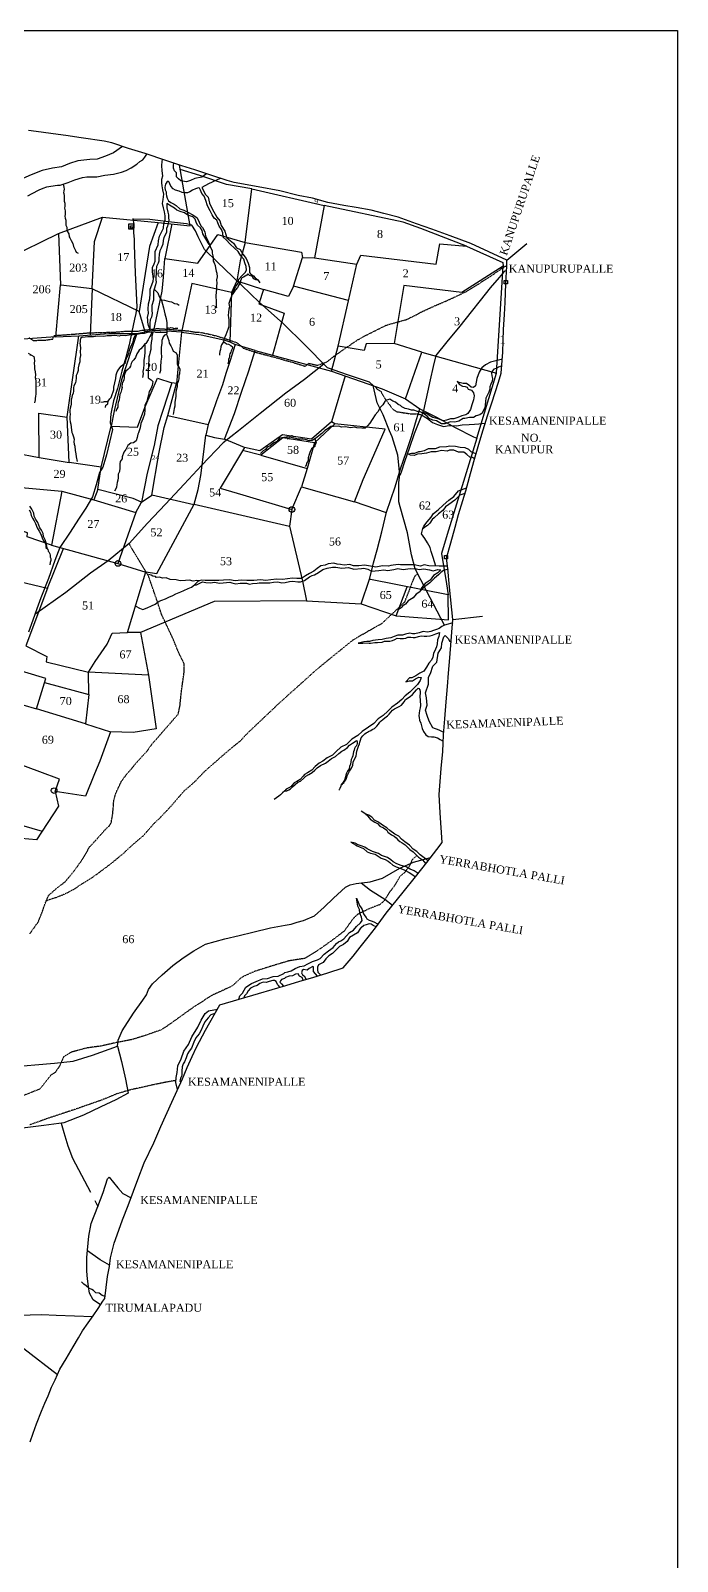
# Model space of a CAD drawing. Header units: inches. Extents: x -177 to 675, y 4 to 740.
# Drawn here: x 473 to 675.2, y 261.5 to 739.8 of the extents above; entities that cross this region are included whole.
import ezdxf

# ---------------------------------------------------------------- set-up
doc = ezdxf.new("R2010")
doc.units = ezdxf.units.IN
doc.header["$MEASUREMENT"] = 0
for name, pattern in [('ACAD_ISO02W100', [15, 12, -3]), ('ACAD_ISO07W100', [3, 0, -3]), ('BORDER', [1.75, 0.5, -0.25, 0.5, -0.25, 0, -0.25])]:
    doc.linetypes.add(name, pattern=pattern)
for name, color, linetype in [('CARTTRACK', 30, 'ACAD_ISO02W100'), ('NALA', 4, 'Continuous'), ('ROUND WELL', 5, 'Continuous'), ('SQUAREWELL', 5, 'Continuous'), ('SURVEY_BND', 7, 'Continuous'), ('SURVEY_NO', 7, 'Continuous'), ('VILLAGE_AREA', 1, 'Continuous')]:
    doc.layers.add(name, color=color, linetype=linetype)
doc.layers.add('FOOTPATH', color=150, linetype='ACAD_ISO07W100', lineweight=30)
doc.layers.add('VILL_BOUNDARY', color=6, linetype='BORDER', lineweight=30)
doc.styles.get("Standard").update_dxf_attribs({"font": 'TIMES.TTF', "height": 400})

msp = doc.modelspace()

# ---------------------------------------------------------------- hatches: boundary and pattern name
at = {"layer": 'VILLAGE_AREA'}
h = msp.add_hatch(dxfattribs=at)
h.set_pattern_fill('ANSI31', color=256, scale=15, angle=180, style=0)
h.set_pattern_definition([(225, (-450.3992, 254.5731), (1.3258252, -1.3258252), [])])
h.paths.add_polyline_path([(539.18, 121.47), (529.88, 121.47), (529.88, 114.88), (539.18, 114.88)])
h.paths.add_polyline_path([(447.56, 557.24), (457.77, 557.42), (459.86, 570.37), (451.73, 569.99), (448.14, 564.04)])
h.paths.add_polyline_path([(447.97, 562.41), (499.25, 562.41), (499.25, 568.17), (447.97, 568.17)], flags=9)
h.paths.add_polyline_path([(450.43, 559.76), (457.88, 559.76), (457.88, 565.49), (450.43, 565.49)], flags=24)

# ---------------------------------------------------------------- linework, layer by layer
at = {"linetype": 'ByBlock', "lineweight": 30}
msp.add_lwpolyline([(38.23, 739.76), (675.22, 739.76), (675.22, 4.42), (38.23, 4.42)], close=True, dxfattribs=at)
at = {"layer": 'CARTTRACK'}
for points in [[(602.38, 554.03), (600.12, 558.42), (596.79, 564.72), (593.29, 571.66), (592.06, 576), (590.8, 582.88), (588.6, 591.04), (588.12, 592.58), (588.12, 598.58), (588.48, 601), (587.85, 607.13), (586.07, 612.85), (585.22, 614.77), (583.24, 619.71), (581.35, 623.51), (580.14, 628.92), (578.96, 629.98), (572.06, 632.24), (565.83, 634.44), (558.73, 641.61), (551.94, 648.28), (544.58, 654.78), (536.15, 662.91), (531.49, 667.44), (527.43, 671.41), (525.46, 675.34), (524.63, 677.23), (523.43, 679), (521.79, 679.43), (516.12, 680.05), (510.31, 680.72), (505.16, 680.91), (504.98, 680.92), (505.28, 679.26), (505.21, 676.74), (505.44, 674.5), (505.44, 672.75), (505.73, 664.1), (506.01, 657.72), (506.28, 653.37), (505.92, 651.4), (505.55, 649.61), (504.68, 645.63), (503.87, 641.64), (502.8, 637.65), (501.51, 633.37), (500.15, 628), (498.98, 624.13), (498.1, 620.04), (497.9, 617.25), (498.59, 615.17), (497.72, 611.17), (496.74, 607.28), (495.66, 603.36), (494.61, 601.71), (493.58, 597.91), (492.37, 594.09), (490.28, 590.57), (487.99, 587.13), (485.44, 583.08), (482.21, 578.33), (480.63, 574.23), (478.59, 568.59), (476.26, 562.59), (475, 559.15), (473.76, 555.62), (472.36, 551.79)], [(621.82, 664.82), (621.11, 664.53), (619.48, 662.66), (616.7, 659.44), (613.56, 655.41), (610.78, 651.9), (607.19, 647.45), (603.17, 642.58), (599.75, 638.27), (598.9, 634.87), (597.98, 630.69), (597.15, 626.78), (595.81, 621.06), (594.37, 617.45), (592.9, 613.82), (591.33, 609.21), (590.04, 605.35), (588.81, 601.55), (588.48, 601)], [(564.73, 635.55), (558.65, 630.76), (552.86, 626.46), (544.76, 620.11), (537.99, 614.74), (533.24, 610.96), (526.42, 603.91), (521.07, 598.1), (515.21, 591.8), (509.6, 585.88), (503.82, 579.5), (497.32, 574.11), (491.77, 570.27), (484.06, 564.23), (474.38, 557.38)], [(595.26, 619.7), (597.06, 618.6), (598.66, 617.34), (600.21, 616.69), (602.12, 616.12), (603.84, 616.36), (606.15, 616.31), (607.98, 616.58), (610.08, 616.76), (611.79, 616.81), (613.1, 616.97), (615.17, 617.08)], [(469.61, 416.2), (474.34, 416.62), (480.46, 417.14), (486.37, 417.86), (492.4, 419.69), (500.25, 422.49), (500.38, 424.37), (501.66, 427.31), (505.23, 432.79), (508.11, 436.92), (509.22, 438.54), (509.87, 440.19), (511.17, 441.93), (514.16, 444.74), (517.5, 447.7), (520.69, 450.13), (524.02, 452.3), (527.73, 454.4), (533.74, 456), (538.19, 457.11), (542.49, 458.16), (548.04, 459.46), (552.62, 460.34), (554.52, 460.65), (556.34, 461.23), (558.31, 461.76), (561.81, 463.26), (564.79, 465.93), (567.75, 468.75), (571.42, 472.13), (572.95, 472.92), (574.83, 473.27), (579.14, 473.79), (583.03, 474.94), (588.48, 478.13), (592.73, 480.03), (598.05, 481.4)], [(586.12, 466.42), (583.76, 468.28), (579.27, 471.17), (576.34, 473.45)], [(500.25, 422.49), (501.48, 417.75), (502.65, 412.18), (503.51, 407.85), (499.67, 405.77), (495.02, 403.58), (489.6, 400.96), (483.38, 398.57), (477.22, 397.7), (470.54, 396.91), (463.99, 395.5), (459.86, 391.82), (454.19, 389.33), (448.63, 387.16), (442.34, 384.84), (437.3, 384.06), (431.61, 384.6)], [(482.6, 398.46), (483.42, 395.54), (484.7, 391.4), (486.12, 387.54), (494.09, 372.44)], [(494.84, 341.69), (492.57, 343.26), (491.43, 345.35), (491.12, 347.43), (490.87, 349.77), (490.61, 352.18), (490.61, 354.72), (490.61, 356.5), (490.86, 358.73), (491.04, 360.97), (491.28, 363.13), (491.93, 367.1), (494.09, 372.44), (495.76, 376.78), (497.08, 381.09), (497.55, 381.56), (500.26, 378.24), (501.88, 376.45), (504.46, 375.16)], [(497.73, 354.05), (494.74, 355.76), (490.84, 358.56)]]:
    msp.add_lwpolyline(points, dxfattribs=at)
at = {"layer": 'FOOTPATH', "ltscale": 0.0003}
for points in [[(472.59, 643.84), (473.85, 642.97), (477.68, 643.08), (479.94, 643.41), (480.42, 644.51), (483.16, 644.69), (486.85, 644.97), (490.9, 645.32), (495.06, 645.47), (498.99, 645.55), (503.34, 645.91), (505.62, 645.91), (506.93, 645.91), (508.03, 646.19), (509.46, 646.27), (510.94, 646.48), (512.54, 646.69), (514.83, 646.56), (516.51, 646.4), (519.42, 646.2), (522.37, 645.94), (524.68, 645.54), (525.99, 645.54), (528.67, 644.98), (531.37, 644.33), (532.79, 643.87), (534.42, 643.36), (537.4, 642.32), (538.53, 641.5), (539.52, 640.59), (542.39, 639.57), (546.54, 638.43), (550.64, 637.34), (555.07, 636.1), (558.92, 634.9), (559.92, 635.84), (562.74, 635.2), (565.72, 636.33), (567.84, 638.03), (571.48, 640.56), (575.13, 643.07), (577.64, 644.46), (584.29, 647.76), (589.01, 649.09), (590.44, 649.46), (593.37, 650.87), (594.68, 651.63), (599.04, 653.64), (602.83, 655.27), (606.82, 657.1), (609.64, 658.47), (612.92, 660.53), (617.05, 663.2), (619.19, 664.67), (621.32, 666.14), (621.9, 666.14)], [(580.74, 628.62), (581.39, 627.73), (582.47, 627.1), (583.75, 624.84), (586.25, 621.5), (587.37, 620.74), (591.91, 620.04), (594.11, 620.04), (595.38, 619.68)], [(472.78, 457.61), (475.46, 461.37), (476.47, 463.91), (477.9, 467.84), (478.63, 469.55), (481.04, 471.71), (483.91, 473.94), (486.8, 477.42), (489.45, 481.17), (491.48, 484.76), (493.47, 486.87), (496.53, 490.35), (497.66, 491.35), (498.26, 492.37), (498.74, 495.32), (499.04, 499.25), (499.66, 501.44), (501.42, 505.23), (503.27, 507.7), (504.34, 508.87), (506.34, 511.32), (509.48, 514.73), (511.21, 517.18), (512.3, 518.31), (514.14, 520.51), (516.19, 522.79), (517.99, 524.91), (519.17, 526.2), (519.73, 528.86), (520.12, 532.81), (520.47, 535.37), (521.04, 539.46), (521.04, 541.98), (519.24, 545.62), (517.67, 549.52), (515.8, 553.5), (514, 557.32), (512.07, 563.14), (509.95, 569.22), (504.82, 577.8), (503.82, 579.5)], [(594.02, 570.05), (593.07, 569.24), (592.38, 567.67), (591.41, 565.02), (589.9, 561.21), (587.51, 558.9), (585.23, 556.79), (582.8, 554.51), (578.37, 552.01), (573.64, 549.26), (569.63, 546.01), (565.42, 542.59), (561.84, 539.62), (558.08, 536.22), (554.31, 532.87), (550.41, 529.33), (546.85, 525.96), (544.29, 523.55), (540.83, 520.27), (538.51, 517.78), (535.83, 515.64), (533.38, 513.55), (530.87, 511.34), (527.39, 508.3), (524.22, 504.99), (520.77, 501.98), (516.84, 497.4), (513.61, 493.97), (511.21, 491.64), (508.25, 488.22), (504.55, 485.1), (502.11, 482.76), (498.15, 479.49), (494.4, 476.68), (491.8, 474.81), (488.94, 473.04), (486.43, 471.42), (483.62, 469.94), (480.68, 468.8), (479.13, 468.33), (477.9, 467.84)], [(593.72, 482.15), (593.38, 481.67), (592.35, 480.79), (591.45, 478.79), (589.86, 476.62), (588.45, 475.52), (587, 472.9), (585.31, 470.69), (583.42, 467.75), (582.14, 466.68), (578.93, 465.47), (575.23, 463.67), (573.77, 462.23), (571.03, 458.43), (566.89, 455.27), (562.73, 452.35), (558.71, 449.91), (553.8, 449.15), (549.04, 447.73), (543.05, 445.85), (539.66, 444.34), (538.47, 443.53), (536.14, 441.34), (533.05, 439.89), (529.75, 438.39), (524.21, 434.82), (522.67, 433.78), (519.88, 431.75), (516.28, 429.18), (513.88, 427.6), (509.13, 425.93), (504.77, 424.56), (499.73, 423.59), (495.02, 422.52), (490.37, 421.9), (485.85, 420.63), (483.31, 419.14), (482.29, 416.71), (480.81, 414.33), (479.36, 413.44), (475.92, 409.09), (470.32, 406.88)], [(518.48, 411.79), (515.55, 411.28), (510.82, 410.31), (506.56, 409.34), (504.71, 408.96), (500.37, 407.75), (495.03, 405.56), (490.62, 404.04), (486.61, 402.63), (482.27, 401.21), (478, 399.8), (472.83, 397.92)]]:
    msp.add_lwpolyline(points, dxfattribs=at)
at = {"layer": 'NALA'}
for points in [[(501.72, 703.57), (498.94, 701.6), (496.43, 700.59), (493.87, 699.64), (491.52, 699.49), (487.8, 699.09), (485.23, 698.2), (482.71, 697.2), (479.83, 696.74), (476.69, 696.11), (473.23, 694.76), (470.61, 693.53)], [(472.18, 688.17), (473.54, 688.91), (475.7, 689.98), (476.96, 690.59), (478.08, 690.99), (479.39, 691.19), (481.47, 691.44), (482.23, 691.52), (483.49, 691.9), (484.74, 692.32), (486.89, 693.19), (489.26, 693.86), (490.63, 694.1), (491.82, 694.1), (493.78, 694.1), (496.28, 694.59), (498.97, 694.87), (501.42, 695.51), (502.93, 696.08), (504.51, 696.91), (506.28, 698.08), (507.19, 698.87), (508.14, 699.43), (508.78, 700.22), (509.33, 701.21)], [(510.27, 646.59), (509.94, 647.66), (509.69, 648.73), (509.67, 649.37), (509.54, 650.14), (509.92, 651.5), (509.82, 652.69), (509.92, 654.42), (510.29, 655.93), (510.45, 657.51), (510.44, 658.96), (510.96, 660.3), (511.37, 661.44), (511.42, 662.36), (511.11, 664.44), (511.13, 665.8), (511.61, 666.87), (511.96, 667.74), (512.02, 669.16), (512.02, 670.78), (512.87, 672.87), (513.05, 674.14), (513.34, 675.56), (514.11, 677.01), (514.56, 678.05), (514.71, 679.5), (515.08, 680.62), (515.08, 681.9), (514.86, 683.12), (514.53, 684.43), (514.29, 685.77), (514.52, 686.97), (514.72, 688.65), (514.39, 690.03), (514.19, 691.27), (514.1, 692.22), (514.1, 693.36), (514.34, 694.4), (514.21, 695.93), (514.01, 697.62), (514.2, 698.83), (514.29, 699.54)], [(528.04, 695.04), (526.58, 693.94), (524.35, 693.54), (523, 692.96), (521.79, 692.53), (520.02, 692.82), (519.24, 693.43), (518.66, 694.12), (518.66, 695.3), (518, 695.94), (517.71, 696.76), (517.71, 697.71), (517.81, 698.34)], [(532.29, 693.61), (528.63, 691.91), (526.58, 690.72), (527.68, 688.6), (528.54, 687.7), (528.94, 685.88), (529.79, 684.06), (531.3, 681.45), (532.18, 680.36), (532.59, 678.93), (533.7, 677.12), (534.34, 675.04), (536.45, 673.35), (537.4, 671.9), (538.57, 671.34), (539.37, 669.88), (540.4, 668.53), (541.02, 667.07), (541.48, 665.71), (541.48, 664.24), (541.73, 663.74), (542.38, 663.41), (542.72, 663.13), (543.21, 662.48), (544.1, 661.88), (544.67, 660.98)], [(483.17, 691.8), (483.43, 690.89), (483.54, 690.26), (483.41, 689.74), (483.33, 689.1), (483.44, 688.93), (483.56, 688.01), (483.56, 687.2), (483.56, 686.53), (483.72, 685.84), (483.72, 684.92), (483.61, 684.27), (483.83, 683.42), (483.83, 682.77), (483.83, 682.29), (483.7, 681.81), (483.87, 681.2), (484.06, 680.57), (484.01, 679.67), (484.1, 679.02), (484.35, 678.4), (484.35, 677.92), (484.49, 677.08), (484.97, 676.28), (485.07, 675.31), (485.32, 674.98), (485.67, 674.23), (486.19, 673.24), (486.4, 672.29), (486.76, 671.66), (487.11, 671.06), (487.3, 670.56), (487.91, 670.25)], [(536.28, 657.63), (536.56, 658.61), (537.11, 659.77), (537.96, 660.85), (538.17, 662.15), (539.17, 663.23), (540.14, 664.2), (540.55, 664.96), (540.45, 666.1), (540, 667.17), (539.69, 668.32), (538.78, 669.41), (537.93, 670.73), (536.73, 671.8), (535.44, 673.07), (534.22, 674.35), (533.23, 675.28), (533.08, 676.55), (532.66, 677.67), (531.94, 678.63), (531.59, 679.72), (531.25, 680.51), (530.43, 681.21), (529.74, 682.16), (529.2, 683.46), (528.29, 685.04), (527.81, 686.64), (527.3, 688.04), (526.55, 688.84), (526.11, 689.95), (525.87, 690.59), (525.48, 690.63), (524.59, 690.37), (523.63, 689.93), (522.77, 689.42), (522.04, 689.12), (521.2, 689.05), (520.37, 689.14), (519.45, 689.58), (518.34, 689.88), (517.63, 690.38), (516.86, 691.17), (516.59, 691.86), (516.37, 692.37), (516.15, 692.58), (515.7, 692.58), (515.4, 692.09), (515.2, 691.75), (515.13, 691.37), (515.01, 690.76), (515.1, 690.06), (515.39, 689.36), (515.43, 688.75), (515.5, 688.14), (515.72, 687.39), (516.13, 686.63), (516.88, 686.1), (517.96, 685.55), (518.5, 685.12), (519.66, 684.09), (520.95, 683.67), (522.21, 683.07), (523.75, 682.18), (525.07, 681.29), (525.73, 679.88), (526.23, 678.82), (526.78, 678.25), (527.46, 676.95), (527.68, 675.69), (528.57, 673.98), (529.22, 671.99), (529.77, 671.04), (529.77, 670.25), (530.09, 669), (530.09, 667.76), (530.45, 667.21), (530.69, 666.42), (530.83, 665.68), (531.06, 664.66), (531.21, 663.98), (531.32, 662.88), (531.19, 661.86), (531.28, 660.87), (531.19, 659.9), (531.19, 659.14), (531.07, 657.96), (530.94, 657), (530.96, 656.3), (531.08, 655.64), (531.08, 654.67), (531.02, 653.82), (531.05, 653.44), (531.1, 653.15)], [(528.9, 672.98), (527.51, 675.25), (526.88, 676.29), (526.63, 677.28), (526.1, 678.15), (525.2, 679.02), (524.8, 679.91), (524.47, 680.87), (523.71, 681.59), (522.2, 682.12), (521.17, 682.79), (519.81, 683.25), (518.76, 683.62), (518, 684.34), (516.97, 684.94), (515.61, 685.74), (515.61, 684.45), (515.92, 683.02), (516.12, 682.19), (516.12, 681.35), (516.24, 680.49), (515.99, 679.61), (515.79, 678.67), (515.56, 677.9), (515.52, 676.8), (515.11, 675.9), (514.7, 675.15), (514.45, 674.15), (514.34, 673.08), (513.87, 671.85), (513.45, 670.96), (513.19, 669.89), (513.12, 668.47), (513.08, 667.72), (512.93, 667.15), (512.58, 666.48), (512.39, 666.05), (512.24, 664.77), (512.14, 661.76), (512.25, 661.32), (512.1, 660.36), (511.68, 659.01), (511.45, 658.24), (511.41, 656.95), (511.41, 655.55), (510.9, 653.85), (510.9, 652.35), (511.06, 651.4), (510.84, 650.28), (510.43, 649.43), (510.35, 648.33), (510.27, 646.59), (510.15, 646.4)], [(544.1, 661.88), (543.43, 661.88), (542.84, 662.27), (542.51, 662.72), (542.21, 663.02), (541.46, 663.23), (541.08, 663.72), (540.99, 663.81), (540.61, 663.35), (540.12, 663.06), (539.62, 662.78), (539.08, 662.55), (538.84, 662.15), (538.65, 661.61), (538.5, 660.98), (538.24, 660.4), (537.74, 659.56), (537.06, 658.82), (536.67, 658.08), (536.02, 657.33), (535.4, 655.74), (534.98, 654.52), (535.17, 653.45), (535.04, 652.72), (534.91, 651.85), (534.75, 650.81), (534.94, 650.15), (535.02, 649.39), (535.01, 648.63), (534.95, 647.98), (535.02, 647.36), (534.65, 646.37), (534.39, 645.54), (534.09, 644.7), (533.7, 644.03), (533.45, 643.37), (533.29, 642.57), (532.7, 641.56), (532.5, 640.96), (532.41, 640.09), (532.18, 639.56), (532.11, 638.79), (532.11, 638.41)], [(511.68, 659.01), (512.8, 657.89), (513.24, 656.7), (513.95, 655.41), (514.59, 653.21), (515.01, 651.26), (515.44, 649.81), (515.63, 648.46), (515.63, 647.56), (515.64, 646.54), (515.64, 645.37), (515.56, 644.86), (515.7, 644.44), (515.96, 643.79), (516.27, 642.93), (516.39, 642.08), (516.86, 641.26), (517.3, 640.43), (517.64, 639.59), (518.5, 639.05), (518.9, 638.4), (518.81, 637.94), (518.81, 637.21), (518.81, 636.67), (518.83, 635.68), (519.07, 635.03), (519.45, 634.51), (519.67, 634.01), (519.53, 632.55), (519.34, 631.92), (519.34, 630.99), (519.21, 630.1), (518.9, 629.43), (518.9, 628.45), (518.57, 627.42), (518.39, 626.71), (518.39, 625.57), (518.28, 624.86), (518.13, 623.66), (518.07, 622.42), (517.92, 621.74), (517.77, 621.07), (517.59, 619.86)], [(513.83, 655.62), (514.85, 655.52), (515.62, 655.31), (516.43, 655.12), (517.1, 654.99), (518.06, 654.55), (518.84, 654.39), (519.5, 654)], [(515.64, 645.37), (513.73, 645.47), (512.22, 645.47), (511.76, 645.62), (510.79, 645.55), (509.45, 645.49), (508.51, 645.12), (507.25, 645.02), (506.28, 644.82), (505.05, 644.7), (503.8, 644.58), (502.75, 644.46), (501.19, 644.48), (500.77, 644.32), (499.36, 644.48), (498.34, 644.39), (497, 644.39), (495.95, 644.23), (493.97, 644.28), (492.69, 644.09), (490.96, 644.09), (490.06, 643.96), (489.09, 643.91), (488.67, 643.6), (488.55, 643.09), (488.52, 642.58), (488.46, 642), (488.48, 641.51), (488.65, 640.56), (488.49, 639.53), (488.66, 638.31), (488.47, 637.3), (488.47, 636.31), (488.13, 635.3), (487.91, 634.44), (487.89, 633.58), (487.6, 632.69), (487.23, 631.98), (487.23, 631.18), (487.19, 630.39), (487.02, 629.71), (486.6, 628.81), (486.46, 628.13), (486.46, 627.09), (486.29, 626.51), (486.04, 625.74), (485.92, 625.27), (485.67, 624.35), (485.67, 623.66), (485.72, 623.06), (485.58, 622.55), (485.39, 621.86), (485.32, 621.15), (485.32, 620.66), (485.44, 619.86), (485.26, 619.22), (485.35, 618.34), (485.42, 617.58), (485.58, 616.78), (485.72, 615.89), (485.81, 614.94), (485.91, 614.25), (486.16, 613.81), (486.44, 612.9), (486.63, 612.16), (486.55, 611.3), (486.66, 610.6), (486.88, 609.95), (486.99, 608.64), (487.15, 607.59), (487.32, 606.57), (487.6, 605.11)], [(511.03, 645.69), (510.59, 644.75), (510.32, 644.22), (509.83, 643.16), (509.05, 642.04), (508.75, 641.92), (508.15, 641.06), (507.54, 640.39), (507, 639.96), (506.66, 639.44), (506.22, 638.75), (505.79, 637.69), (505.33, 636.95), (504.75, 636.36), (504.52, 635.74), (504.22, 634.98), (503.94, 634.42), (503.41, 633.87), (502.81, 633.4), (502.49, 632.67), (502.27, 632.01), (502.27, 631.44), (502.15, 630.61), (501.74, 629.84), (501.68, 629.4), (501.54, 628.61), (501.62, 628.27), (501.43, 627.54), (501.23, 626.75), (500.93, 626.06), (500.87, 625.23), (500.73, 624.41), (500.44, 623.6), (500.35, 622.96), (500.27, 622.13), (499.97, 621.57), (499.72, 620.73)], [(515.63, 646.92), (516, 646.89), (516.38, 646.85), (516.88, 647.01), (517.47, 646.89), (517.8, 646.75), (518.26, 646.82), (518.6, 646.82), (519.07, 646.84)], [(496.41, 621.98), (496.54, 622.72), (497.17, 623.2), (497.33, 624.01), (497.77, 624.76), (498.27, 625.18), (498.58, 626.07), (498.83, 626.87), (499.08, 627.56), (499.08, 628.42), (499.4, 629.77), (499.7, 631.03), (499.79, 632.23), (500.12, 633.14), (500.65, 633.96), (501.36, 634.91), (502.02, 635.42), (502.65, 636.04), (502.96, 637.09), (503.43, 638.15), (503.78, 638.97), (504.02, 640.25), (504.63, 641.67), (505.11, 642.58), (505.35, 643.6), (505.78, 644.77)], [(511.27, 645.59), (510.9, 644.16), (510.92, 643.39), (510.77, 642.34), (510.6, 641.16), (510.6, 640.19), (510.42, 639.4), (510.23, 638.5), (510.04, 637.89), (510.02, 636.84), (509.89, 635.55), (509.79, 632.6), (509.76, 631.31), (510.75, 630.62), (511.22, 630.14), (511.03, 628.92), (510.65, 627.84), (510.07, 627.01), (509.89, 625.86), (509.53, 624.87), (509.36, 623.95), (508.73, 622.78), (508.73, 621.24), (508.65, 619.93), (508.15, 618.52), (507.46, 616.98), (507.32, 615.72), (506.78, 614.13), (506.55, 613.68), (506.36, 612.66), (506.03, 611.62), (505.22, 611.02), (504.39, 610.87), (503.45, 610.18), (502.84, 608.9), (502.23, 608.1), (501.64, 606.58), (501.64, 606.02), (501.07, 605.15), (500.89, 604.47), (500.89, 603.2), (500.83, 602.06), (500.36, 601.2), (500.36, 600), (500.33, 599.29), (500.08, 598.64), (499.99, 597.95), (499.91, 597.18), (499.71, 596.59), (499.28, 595.88)], [(508.75, 641.92), (508.76, 640.43), (508.76, 639.22), (508.63, 638.01), (508.46, 636.73), (508.46, 635.45), (508.3, 634.2), (508.17, 633.25), (508.23, 632.56), (508.03, 631.43)], [(515.56, 644.86), (514.94, 644.67), (514.49, 644.14), (514.29, 643.52), (514.09, 642.99), (514.09, 642.52), (514.09, 641.97), (513.88, 640.91), (513.83, 639.23), (513.95, 637.78), (513.77, 636.49), (513.69, 634.72), (513.59, 633.54), (513.38, 632.64)], [(533.29, 642.57), (533.73, 642.34), (534.29, 641.96), (534.92, 641.79), (535.64, 641.34), (536.11, 641), (536.11, 640.57), (535.9, 640.17), (535.72, 639.77), (535.61, 639.31), (535.33, 638.81), (535.18, 638.39), (535.18, 637.94), (535.1, 637.49), (534.88, 637.06), (534.85, 636.47), (534.77, 636.13), (534.64, 635.63)], [(473.07, 638.5), (472.43, 638.84)], [(472.77, 638.46), (473.07, 638.5), (473.36, 638.38), (474.03, 637.99), (474.18, 637.39), (474.3, 636.63), (474.19, 635.87), (474.27, 634.86), (474.27, 634.09), (474.42, 633.13), (474.56, 632.24), (474.43, 631.43), (474.58, 630.83), (474.64, 630.39), (474.66, 627.37), (474.66, 626.33), (474.56, 625.48), (474.45, 624.94), (474.45, 624.38), (474.29, 623.46)], [(620.51, 637.09), (618.05, 636.45), (616.77, 636.15), (615.26, 635.3), (614.06, 634.45), (613.21, 633.02), (612.57, 631.05), (612.08, 628.82), (611.45, 628.25), (610.79, 628.4), (610.06, 629.02), (609.34, 629.49), (608.2, 629.49), (607.05, 629.81), (606.35, 630.14), (607.07, 629.18), (608.01, 628.69), (608.87, 628.54), (609.45, 628.33), (609.78, 627.77), (610.84, 627.39), (611.49, 626.59), (611.7, 625.65), (611.5, 624.42), (610.92, 622.89), (610.54, 621.38), (609.67, 620.16), (609.13, 619.69), (607.79, 619.45), (606.63, 618.94), (605.36, 618.5), (604.25, 618.47), (603.07, 618.07), (602.06, 617.83), (600.39, 618.47), (598.8, 618.92), (597.53, 619.59), (596.97, 620), (595.9, 620.51), (594.95, 620.55)], [(620.33, 635.04), (619.28, 634.61), (618.69, 634.24), (617.83, 634), (617.28, 633.37), (617.08, 632.74), (617.23, 631.89), (617.37, 631.09), (617.35, 630.26), (616.85, 629.32), (616.62, 628.49), (616.56, 627.71), (616.23, 626.78), (615.83, 625.94), (615.5, 625.39), (615.33, 624.9), (615.2, 623.94), (615.13, 622.75), (615.06, 621.95), (614.51, 620.95), (614.17, 620.29), (613.44, 619.72), (612.34, 619.39), (611.48, 618.95), (610.27, 618.95), (608.82, 618.61), (608.22, 618.54), (606.93, 617.8), (605.69, 617.44), (604.2, 617.54), (603.43, 617.24), (602.47, 616.97), (601.48, 616.97), (599.87, 617.86), (598.8, 618.06), (597.6, 618.63), (597.01, 619.28), (596.12, 619.98), (594.82, 620.62), (593.98, 620.82), (592.83, 621.18), (592.05, 621.21), (591.13, 621.48), (590.1, 621.75), (589.13, 622.19), (588.64, 622.68), (587.92, 622.99), (587.15, 623.68), (586.26, 623.99), (585.35, 624.6), (584.39, 624.33), (583.77, 623.94), (583.12, 622.84), (582.35, 622.03), (581.57, 620.72), (580.77, 619.71), (579.81, 618.31), (579.06, 617.16), (578.32, 616.34), (577.63, 615.54), (576.59, 615.58), (575.05, 615.72), (574.35, 615.88), (572.95, 615.71), (571.59, 616.01), (570.18, 615.92), (569.37, 616.17), (567.77, 616.05), (566.88, 616.05), (566.02, 615.43), (565.05, 614.88), (564.1, 613.94), (563.14, 613.17), (562.05, 612.3), (561.09, 611.73), (560.12, 611.59), (559.31, 611.94), (558.09, 612.1), (556.7, 612.1), (555.98, 612.37), (553.94, 612.8), (552.96, 612.72)], [(495, 623.7), (495.81, 623.78), (496.14, 623.87), (496.97, 623.87), (497.31, 623.88)], [(552.96, 612.72), (550.85, 612.43), (549.96, 611.45), (549.02, 611), (547.97, 610.07), (547.01, 609.63), (546.44, 608.92), (545.73, 608.47), (544.9, 607.65)], [(561.89, 612.21), (562.26, 610.95), (561.87, 610.27), (561.87, 609.83), (560.82, 609.14), (560.46, 608.31), (560.12, 607.39), (559.78, 606.33), (559.78, 605.59), (559.58, 605.01), (559.24, 604.62), (559.14, 604.01), (558.89, 603.6)], [(612.26, 607.54), (610.8, 608.16), (610.03, 608.93), (608.91, 609.45), (607.27, 609.5), (605.81, 609.83), (604.13, 609.93), (603.05, 609.72), (600.83, 609.66), (599.45, 609.15), (597.36, 609.15), (596.05, 608.51), (594.84, 608.18), (594.32, 608.18), (593.08, 607.68), (592.15, 607.61), (591.15, 607.4)], [(611.84, 606), (611.18, 606.4), (610.37, 606.54), (609.43, 607.36), (608.49, 608.11), (606.84, 608.02), (605.3, 608.68), (604, 608.74), (603.2, 608.36), (601.47, 608.55), (599.8, 608.15), (598.21, 608.2), (596.84, 607.8), (595.31, 607.58), (593.96, 607.44), (592.92, 607.06), (591.77, 607.16), (591.15, 607.4)], [(599.69, 572.49), (598.86, 575.18), (598.3, 577.05), (597.96, 578.29), (597.13, 579.78), (596.31, 581.05), (595.23, 582.57), (595.64, 584.21), (595.91, 584.99), (597.01, 586.27), (598.3, 587.73), (598.95, 588.87), (600.44, 590.06), (601.98, 591.56), (603.75, 593.06), (605.35, 594.17), (606.75, 595.94), (609.32, 596.94)], [(608.81, 595.16), (607.21, 594.64), (605.6, 593.03), (603.78, 591.7), (602.76, 590.95), (601.88, 589.84), (600.58, 588.85), (599.2, 587.58), (598.56, 587.02), (597.84, 585.89), (597.06, 585.13), (596.27, 584.65), (595.58, 583.97)], [(472.63, 590.04), (473.04, 589.33), (473.23, 588.29), (473.66, 587.49), (474.13, 586.66), (474.57, 585.82), (475.06, 584.45), (475.76, 583.43), (476.23, 582.43), (476.66, 581.32), (477.22, 580.2), (477.68, 579.53), (477.82, 578.73), (477.82, 578.25), (478.44, 577.76), (478.49, 577.17), (478.75, 576.92), (479.06, 576.34), (479.15, 575.94), (479.15, 575.24), (479.38, 574.82), (479.32, 574.2), (479.16, 573.55), (479.08, 572.84)], [(478.35, 577.83), (478.15, 578.65), (477.95, 579.73), (477.55, 580.7), (477.06, 581.73), (476.92, 582.69), (476.43, 583.69), (475.91, 584.41), (475.56, 585.22), (475.32, 586.14), (474.7, 587.08), (474.17, 588.12), (474, 589.01), (473.46, 590.22), (472.81, 591.2)], [(505.88, 559.99), (507.07, 559.35), (508.17, 558.94), (509.43, 559.43), (510.88, 560.05), (511.99, 560.6), (513.24, 561.47), (514.07, 561.86), (515.18, 562.29), (516.2, 562.76), (517.52, 563.3), (518.44, 563.76), (519.99, 564.47), (520.95, 564.89), (522.27, 565.48), (523.29, 565.88), (524.31, 566.63), (524.91, 566.63), (526.74, 567.56), (527.81, 567.34), (529.19, 567.24), (530.66, 567.42), (531.97, 567.15), (533.21, 567.22), (534.26, 567.35), (535.29, 567.42), (535.99, 567.21), (537.15, 566.97), (538.5, 567.14), (540.51, 567.14), (541.46, 566.85), (542.43, 567.05), (543.86, 567.13), (544.51, 567.2), (545.45, 567.2), (546.79, 567.2), (547.78, 567.22), (549, 567.5), (550.32, 567.57), (551.58, 567.22), (552.61, 567.35), (554, 567.7), (555.01, 567.81), (556.52, 567.56), (557.37, 567.56), (558.7, 567.99), (560.24, 569.15), (561, 569.54), (561.78, 569.71), (562.98, 570.47), (564.43, 571.46), (565.69, 571.86), (567.41, 572.18), (568.41, 572.11), (570.35, 571.81), (572.44, 572), (574.03, 571.56), (576.48, 571.76), (577.19, 571.86), (578.4, 571.48), (579.64, 570.91), (581.84, 571.08), (583.41, 571.29), (584.68, 571.06), (586.54, 571.38), (587.81, 571.7), (589.46, 571.43), (591.69, 571.75), (593.62, 571.64), (594.49, 571.38), (595.97, 571.63), (597.69, 571.31), (598.9, 571.02), (600.31, 571.46), (601.27, 571.33), (600.36, 570.39), (598.93, 569.52), (597.9, 568.12), (596.33, 567.04), (595.27, 565.72), (594.66, 564.42), (593.51, 563.72), (592.67, 562.56), (591.11, 561.64), (590.27, 560.58), (589.71, 560.24), (589.37, 560.16), (589.19, 559.63), (588.08, 558.93)], [(525.94, 567.92), (524.97, 568), (523.85, 567.8), (522.66, 568.11), (521.46, 567.97), (519.78, 567.91), (518.56, 568.19), (516.67, 568.32), (515.37, 568.77), (514.28, 568.73), (513.35, 569), (512.29, 568.89), (512.07, 569.18), (511.25, 569.35), (510.68, 569.6), (510.02, 569.88)], [(603.4, 572.46), (600.76, 572.47), (597.56, 572.53), (596.09, 572.84), (594.92, 572.48), (592.92, 572.88), (590.3, 572.88), (588.7, 572.88), (587.91, 573), (585.63, 572.62), (584.87, 572.5), (583.02, 572.54), (580.97, 572.11), (579.32, 572.5), (577.43, 572.76), (575.69, 572.53), (574, 572.53), (572.83, 572.96), (571.05, 572.76), (569.93, 572.93), (568.91, 573.13), (567.79, 573.4), (566.02, 573.23), (565.08, 572.81), (563.76, 572.55), (562.6, 571.75), (561.59, 570.84), (560.17, 570.19), (558.96, 569.42), (557.74, 568.57), (556.27, 568.57), (554.91, 568.69), (553.37, 568.53), (551.82, 568.26), (549.94, 568.42), (548.12, 568.16), (546.56, 567.99), (544.86, 568.15), (542.82, 567.95), (540.65, 567.96), (538.82, 568.13), (536.98, 567.83), (535.19, 568.2), (533.29, 568.1), (531.83, 567.99), (529.35, 567.95), (527.65, 568), (526.36, 568.11), (525.26, 567.62), (524.31, 566.63)], [(603.53, 571.52), (602.12, 571.09), (601.27, 570.49), (600.55, 569.78), (599.27, 568.75), (597.8, 567.21), (596.18, 565.95), (594.65, 564.42)], [(604.98, 554.79), (603.58, 554.29), (602.38, 554.03), (601.57, 553.63), (600.77, 552.95), (599.93, 552.7), (598.97, 552.4), (598.12, 552.03), (597.13, 551.88), (595.8, 552.02), (594.47, 551.59), (593.17, 551.35), (592.37, 551.35), (591.58, 551.52), (590.22, 551.2), (589.3, 550.95), (587.84, 550.95), (586.72, 550.52), (585.59, 550.04), (584.17, 549.89), (582.94, 549.57), (581.67, 549.39), (580.02, 549.27), (578.95, 548.97), (578.11, 548.97), (577.16, 548.82), (576.41, 548.57), (575.42, 548.37), (576.85, 548.37), (577.47, 548.54), (578.86, 548.42), (579.28, 548.42), (580.66, 548.65), (581.49, 548.65), (582.93, 548.74), (583.64, 548.99), (584.09, 549.05), (585.29, 549.05), (586.18, 549.23), (586.94, 549.57), (587.63, 549.92), (588.53, 549.9), (589.59, 549.9), (590.32, 550.01), (590.96, 550.25), (591.59, 550.25), (591.92, 550.3), (592.65, 550.17), (593.26, 550.2), (594.25, 550.5), (595.13, 550.64), (596.05, 550.55), (596.92, 550.55), (597.97, 550.67), (598.68, 550.9), (599.66, 551.34), (600.03, 551.39), (600.85, 551.72), (600.65, 550.48), (600.2, 549.42), (600.16, 548.14), (599.91, 547.21), (599.56, 546.54), (599.03, 545.22), (598.77, 544.06), (598.37, 543.07), (597.5, 542.19), (596.8, 540.9), (595.91, 539.62), (594.69, 538.98), (593.5, 538.2), (592.22, 537.61), (591.47, 537.52), (590.35, 536.37), (591.5, 536.62), (592.42, 536.58), (593.4, 537.26), (594.43, 537.77), (595.15, 537.71), (594.86, 536.75), (593.94, 535.53), (592.81, 534.36), (591.6, 533.1), (590.1, 531.93), (589.08, 530.81), (587.74, 529.62), (585.93, 528.44), (584.7, 527.13), (583.25, 525.81), (581.66, 524.79), (580.35, 523.33), (578.65, 522.15), (576.7, 520.82), (575.34, 519.53), (573.5, 518.37), (571.79, 516.74), (570.05, 515.92), (568.6, 514.54), (567.36, 513.45), (565.74, 512.6), (564.41, 511.55), (563.26, 510.92), (562.04, 509.87), (560.91, 508.72), (559.62, 507.94), (558.68, 507.35), (558.25, 506.83), (557.27, 505.77), (556.3, 505.22), (555.45, 504.75), (554.71, 503.95), (554.44, 503.58), (553.73, 503.22), (552.96, 502.76), (552.5, 502.24), (551.82, 501.61), (551.15, 501.01), (550.62, 500.56), (549.93, 500.13), (549.18, 499.51)], [(602.16, 520.45), (600.7, 521.27), (598.72, 521.93), (597.64, 524.01), (596.96, 525.78), (596.49, 527.44), (596.98, 529.01), (596.83, 531.29), (596.47, 532.86), (597.37, 535.6), (597.37, 537.74), (598.08, 538.89), (598.82, 541.17), (600.01, 542.45), (600.43, 545.24), (601.43, 546.99), (601.6, 548.42), (602.18, 550.36), (602.58, 550.83), (603.21, 550.13), (603.67, 549.76), (604, 548.99), (604.38, 548.82), (604.49, 548.81)], [(570.1, 504.16), (570.44, 504.28), (570.77, 504.64), (571.01, 504.88), (571.1, 505.05), (571.31, 505.27), (571.62, 505.73), (571.79, 506.27), (571.99, 506.91), (572.36, 507.76), (572.74, 508.42), (573.39, 509.38), (573.75, 510.27), (573.83, 511.2), (574.27, 512.16), (574.78, 513.07), (574.95, 513.89), (575.01, 514.61), (575.17, 515.27), (575.55, 516.2), (575.83, 516.91), (575.95, 517.45), (576.12, 518.13), (576.41, 518.86), (576.91, 519.49), (577.47, 520.03), (577.88, 520.41), (578.33, 520.6), (578.65, 520.83), (579.43, 521.14), (579.85, 521.38), (580.49, 521.72), (580.87, 522.05), (581.28, 522.45), (581.77, 523.05), (582.19, 523.72), (582.6, 524.1), (583.11, 524.54), (583.79, 525.11), (584.63, 525.68), (585.11, 526.23), (585.63, 526.83), (586.16, 527.45), (586.77, 527.85), (587.46, 528.19), (588.23, 528.65), (588.95, 529.04), (589.39, 529.55), (589.79, 530.09), (590.24, 530.82), (591.68, 531.75), (592.44, 532.4), (593.05, 533.06), (593.68, 533.84), (594.22, 534.32), (594.42, 534.22), (594.72, 533.78), (594.79, 533.34), (594.83, 532.82), (594.7, 531.87), (594.78, 530.53), (594.87, 528.89), (594.81, 528.24), (594.64, 527.36), (594.39, 525.68), (594.45, 525.22), (594.65, 524.3), (595.06, 523.41), (595.46, 521.69), (595.83, 520.81), (596.59, 519.74), (597.28, 519.27), (598.4, 519.18), (599.13, 519.17), (600.18, 518.8), (601.07, 518.29), (601.83, 517.92), (602.06, 517.91)], [(552.38, 502.13), (553.11, 502.3), (553.8, 502.6), (554.23, 502.89), (554.9, 503.52), (555.69, 504.24), (556.53, 504.93), (557.41, 505.29), (558.32, 506.1), (559.1, 506.8), (560.01, 507.41), (561.02, 508), (561.93, 508.76), (562.62, 509.43), (563.64, 510.14), (565.24, 510.9), (566.1, 511.57), (567.08, 512.38), (568.3, 513), (569.4, 513.91), (570.36, 514.61), (571, 515.02), (572.08, 515.82), (572.68, 516.52), (573.63, 517.16), (574.81, 517.86), (575.03, 518.01), (575.16, 517.61), (575.14, 517.08), (574.99, 516.63), (574.82, 516.2), (574.53, 515.86), (574.28, 515.46), (574.14, 514.99), (573.98, 514.45), (573.9, 513.9), (573.79, 513.21), (573.56, 512.7), (573.28, 512.1), (573.1, 511.33), (572.99, 510.64), (572.74, 509.91), (572.58, 509.17), (572.11, 508.38), (571.78, 507.75), (571.56, 507.19), (571.45, 506.64), (571.3, 505.9), (571.12, 505.61), (570.73, 505), (570.42, 504.53), (570.12, 504.22), (569.96, 503.76), (569.67, 502.96), (569.52, 502.61), (569.43, 502.43)], [(597.26, 480.35), (594.83, 482.29), (594.34, 482.77), (593.74, 483.36), (592.6, 484.08), (591.46, 485.25), (590.05, 486.32), (588.96, 487.14), (588.11, 488.14), (586.89, 488.77), (585.36, 489.85), (584.36, 490.68), (583.04, 491.5), (582.25, 492.14), (581.53, 492.63), (580.52, 493.1), (579.72, 494), (578.74, 494.7), (577.78, 494.99), (576.33, 495.92)], [(577.78, 494.99), (578.37, 494.53), (578.81, 493.95), (579.43, 493.2), (579.84, 492.99), (580.63, 492.47), (581.44, 492.01), (582.16, 491.19), (583.38, 490.74), (584.41, 489.93), (584.71, 489.33), (585.85, 488.53), (586.7, 488.14), (587.35, 487.59), (587.85, 486.91), (588.44, 486.46), (589.22, 486.05), (590.08, 485.41), (590.71, 484.74), (591.54, 483.92), (592.66, 483.25), (593.47, 482.41), (594.31, 481.51), (595.57, 480.71), (596.59, 479.47)], [(594.17, 476.41), (592.96, 477.3), (591.71, 477.77), (590.47, 478.5), (588.9, 478.93), (587.5, 479.42), (586.32, 480.11), (585.65, 480.76), (584.62, 481.41), (582.76, 482.04), (581.75, 482.69), (579.92, 483.33), (578.24, 484.12), (577.5, 484.63), (576.4, 485.04), (575.38, 485.37), (574.5, 485.88), (573.15, 486.22), (574.59, 485.43), (575.14, 485.08), (576.07, 484.69), (577.06, 484.27), (578.28, 483.17), (579.3, 482.76), (580.7, 482.46), (581.68, 481.83), (582.61, 481.27), (583.85, 480.82), (584.82, 480.33), (585.35, 479.93), (586.27, 479.06), (587.35, 478.54), (588.74, 478.04), (590.04, 477.45), (591.35, 476.77), (592.24, 476.19), (593.35, 475.36)], [(538.15, 437.14), (538.47, 438.22), (539.31, 439.1), (540.29, 440.93), (542.07, 442.11), (543.56, 442.68), (545.5, 443.57), (547.13, 443.67), (548.85, 444.24), (550.43, 444.42), (552.18, 445.18), (552.55, 445.49), (553.47, 445.7), (554.52, 446.03), (555.76, 446.73), (557.15, 447.35), (558.5, 447.59), (559.71, 448.22), (561.14, 448.92), (562.73, 449.48), (563.51, 449.91), (564.82, 451.27), (566.15, 452.3), (567.62, 453.33), (568.7, 454.56), (569.3, 455.07), (570.02, 455.45), (570.97, 456.02), (571.75, 456.94), (572.71, 457.97), (573.96, 458.75), (574.95, 459.9), (576.12, 460.98), (576.64, 461.81), (576.43, 462.85), (575.98, 464.09), (575.81, 465.2), (575.36, 466.19), (575.18, 466.89), (575.08, 467.47), (574.98, 468.2), (574.86, 468.76), (575.44, 467.44), (575.83, 466.47), (576.39, 465.73), (576.72, 465.19), (576.87, 464.51), (577.08, 463.8), (577.53, 463.25), (577.96, 462.72), (578.16, 462.29), (578.83, 461.88), (579.51, 461.61), (580.28, 461.35), (581.43, 460.69), (581.57, 460.59)], [(581.01, 459.75), (580.13, 460.18), (579.51, 460.64), (578.89, 460.73), (577.9, 460.4), (577.16, 460.23), (576.32, 459.46), (576.2, 459.37), (575.19, 457.86), (574.02, 457.21), (572.74, 456.4), (572, 455.24), (570.82, 454.27), (569.62, 453.66), (568.49, 452.48), (567.44, 451.43), (566.28, 450.69), (565.34, 449.76), (564.48, 448.66), (563.05, 447.91), (562.7, 447.19), (562.7, 446.38), (562.84, 445.64), (563.73, 444.72)], [(558.25, 443.09), (557.92, 443.99), (557.05, 444.37), (556.63, 445.09), (555.81, 444.95), (554.9, 444.43), (553.9, 444.36), (552.75, 443.93), (552.44, 443.69), (551.48, 443.34), (551.12, 442.94), (550.97, 442.52), (551.46, 441.95), (552.11, 441.23)], [(562.7, 444.41), (561.46, 445.84), (561.46, 447.27), (561.27, 447.38), (560.09, 446.75), (559.45, 446.27), (558.35, 446.42), (557.9, 446.19), (557.71, 445.38), (558.02, 444.77), (558.58, 444.52), (559.15, 443.36)], [(550.91, 440.88), (550.52, 441.43), (550.19, 441.76), (549.79, 442.69), (549.24, 442.97), (548.73, 443.06), (547.63, 442.66), (546.62, 442.41), (545.71, 442.53), (544.69, 442.09), (543.84, 441.41), (542.86, 441.09), (541.79, 440.6), (541.07, 439.8), (540.52, 438.87), (539.88, 438.19), (539.64, 437.59)], [(518.99, 408.95), (518.41, 411.16), (518.58, 412.74), (518.87, 414.3), (519.06, 416.38), (520.13, 418.54), (520.95, 420.94), (522.43, 423.04), (523.47, 425.37), (525.26, 428.4), (526.36, 430.6), (527.64, 432.66), (528.64, 433.56), (531.43, 434.05)], [(530.66, 432.71), (529.37, 432.31), (528.53, 431.34), (527.54, 430.05), (526.88, 428.76), (526.4, 427.5), (525.77, 426.31), (524.71, 425.11), (524.02, 423.73), (523.37, 421.89), (522.62, 420.98), (522.04, 420.07), (521.68, 418.86), (521.11, 417.63), (520.76, 417.02), (520.39, 416.01), (520.32, 414.72), (520.29, 413.36), (520.03, 412.74), (519.75, 411.97), (519.71, 411.59), (519.96, 411.1)], [(496.3, 344.3), (495.45, 344.62), (494.5, 345.31), (493.4, 345.49), (492.74, 346.13), (492.17, 346.52), (491.21, 346.88), (490.38, 347.62), (489.69, 348.14), (488.92, 348.88)]]:
    msp.add_lwpolyline(points, dxfattribs=at)
at = {"layer": 'ROUND WELL'}
for centre in [(554.7, 590.14), (500.35, 573.3), (480.39, 502.33)]:
    msp.add_circle(centre, 0.888, dxfattribs=at)
at = {"layer": 'SQUAREWELL'}
for points in [[(503.77, 679.45), (505.24, 679.45), (505.24, 677.75), (503.77, 677.75)], [(504.22, 678.78), (505.24, 678.78), (505.24, 677.75), (504.22, 677.75)], [(504.69, 678.27), (505.24, 678.27), (505.24, 677.75), (504.69, 677.75)], [(621.1, 661.66), (622.14, 661.66), (622.14, 660.61), (621.1, 660.61)], [(602.43, 575.81), (603.39, 575.81), (603.39, 574.73), (602.43, 574.73)]]:
    msp.add_lwpolyline(points, close=True, dxfattribs=at)
at = {"layer": 'SURVEY_BND'}
for points in [[(512.87, 679.78), (522.95, 678.78), (519.6, 697.73)], [(517.18, 679.35), (514.98, 668.62), (525.27, 667.16), (531.55, 676.05), (540.15, 673.6), (542.18, 690.31), (534.3, 691.66), (525.94, 694.55), (519.84, 696.36)], [(542.18, 690.31), (564.79, 685.11)], [(609.33, 672.42), (595.03, 677.94), (589.52, 679.95), (564.79, 685.11), (561.82, 668.74), (575.04, 666.79), (576.28, 669.57), (599.81, 666.75), (600.91, 673.15), (609.33, 672.42)], [(481.78, 676.34), (495.51, 681.45)], [(492.28, 659.07), (493.04, 673.93), (495.51, 681.45), (512.87, 679.78), (510.25, 672.3), (508.83, 663.89), (507.01, 652.06)], [(480.77, 644.05), (470.76, 643.42), (467.34, 662.24), (466.01, 668.68), (481.78, 676.34), (482.36, 660.3)], [(540.15, 673.6), (538.57, 667.88), (537.5, 661.61), (545.83, 658.87)], [(540.15, 673.6), (557.72, 670.5), (558.01, 668.89)], [(609.33, 672.42), (620.67, 667.33), (620.76, 666.18), (607.88, 657.97), (589.67, 660.15), (586.71, 642.02), (577.92, 641.92), (577.31, 639.83), (569.19, 641.21), (572.36, 655.37), (575.04, 666.79)], [(520.17, 645.6), (515.54, 645.88), (511.52, 646.09), (514.12, 658.35), (514.59, 662.79), (514.98, 668.62)], [(572.38, 655.46), (555.24, 659.95), (558.01, 668.89), (561.82, 668.74)], [(595.35, 639.26), (618.72, 632.78), (620.76, 666.18)], [(492.28, 659.07), (482.45, 660.29), (482.27, 660.31), (480.77, 644.05), (488.1, 644.37)], [(535.82, 658), (523.46, 660.73), (521.86, 653.51), (520.17, 645.6), (526.39, 644.72), (533.4, 643.12), (535.35, 642.55)], [(537.5, 661.61), (535.82, 658), (535.35, 642.55), (537.02, 641.66)], [(555.24, 659.95), (553.66, 656.74), (545.85, 658.93), (544.36, 654.42), (552.35, 651.48), (548.6, 638.4), (567.12, 633.37), (569.19, 641.21)], [(506.28, 645.14), (508.83, 645.64), (507.01, 652.06), (492.28, 659.07), (491.62, 644.65)], [(511.52, 646.09), (508.83, 645.64)], [(520.17, 645.6), (519.27, 636.23), (518.6, 629.55)], [(495.14, 603.35), (485.05, 604.88), (484.48, 619.06), (488.1, 644.37), (497.5, 645.11), (506.28, 645.14), (501.45, 630.64), (499.15, 620.93), (498.25, 616.21)], [(543.25, 639.79), (537.02, 641.66), (535.37, 636.7), (534.09, 632.69), (532.97, 629.1), (531.17, 624.12), (529.78, 620.17), (528.56, 616.67), (527.84, 613.36), (530.52, 612.67), (533.69, 612.11)], [(567.12, 633.37), (582.97, 627.82), (590.23, 624.72), (595.35, 639.26), (586.71, 642.02)], [(568.18, 616.97), (567.1, 617.54), (560.89, 612.18), (551.81, 613.53), (544.67, 608.46), (539.86, 609.5), (533.69, 612.11), (536.74, 620.12), (538.95, 626.85), (541.24, 633.47), (543.25, 639.79), (548.6, 638.4)], [(571.37, 631.88), (567.1, 617.54)], [(590.23, 624.72), (594.72, 621.62), (599.93, 618.98), (605.77, 615.77), (611.45, 612.9), (612.48, 612.48), (618.72, 632.78)], [(494.08, 596.41), (495.14, 603.35), (498.25, 616.21), (506.4, 615.93), (508.73, 622.01), (512.68, 631.2), (517.22, 629.76)], [(515.98, 619.55), (518.6, 629.55), (517.22, 629.76), (514.41, 621.09), (512.82, 616.34), (511.7, 610.11), (509.44, 601.55), (507.75, 592.43), (510.93, 594.61)], [(468.12, 607.85), (475.73, 606.39), (475.57, 620.29), (484.47, 619.02)], [(524.02, 591.62), (510.93, 594.61), (513.16, 607.52), (514.75, 615.74), (515.98, 619.55), (528.56, 616.67)], [(584.26, 589.08), (574.29, 592.6), (574.29, 592.6), (577.04, 599.57), (580.34, 607.09), (583.87, 615.27), (568.18, 616.97), (561.78, 610.95), (559.47, 602.97), (557.76, 597.28), (574.29, 592.6)], [(612.48, 612.48), (603.24, 582.32), (601.52, 576.36), (602.99, 566.9), (603.56, 563.46), (579.24, 568.31), (578.96, 568.36), (579.83, 571.64), (580.25, 573.47), (581.34, 577.52), (582.83, 583.19), (584.31, 589.29), (587.03, 597.24), (588.7, 602.88), (590.49, 608.25), (592.07, 612.98), (593.71, 618.27), (594.72, 621.62)], [(524.12, 591.8), (525.42, 596.36), (526.27, 600.75), (526.95, 606.47), (527.84, 613.36)], [(561.78, 610.95), (551.9, 612.57), (544.98, 607.18), (559.47, 602.97)], [(539.86, 609.5), (532.26, 596.77), (539.39, 594.75), (554.69, 590.18), (557.76, 597.28)], [(544.98, 607.18), (539.31, 608.58)], [(475.73, 606.39), (485.05, 604.88)], [(466.79, 597.34), (482.84, 595.87), (492.78, 593.21)], [(482.84, 595.87), (479.52, 579.02), (500.26, 573.24)], [(507.75, 592.43), (505.1, 593.56), (494.08, 596.41), (492.78, 593.21), (505.93, 589.23), (507.75, 592.43)], [(505.93, 589.23), (500.26, 573.24), (509.05, 570.57)], [(559.28, 561.59), (530.45, 561.45), (507.43, 551.7), (503.31, 551.7), (509.08, 570.67), (512.46, 570.14), (524.12, 591.8), (553.99, 584.99)], [(554.69, 590.18), (553.99, 584.99), (558.04, 567.77), (559.28, 561.59), (576.34, 560.66), (578.96, 568.36)], [(479.52, 579.02), (471.99, 581.62), (472.11, 582.9), (457.5, 588.02), (453.62, 579.94), (451.67, 573.67), (460.7, 569.71), (478.31, 565.58), (483.27, 577.98)], [(478.31, 565.58), (471.5, 547.52), (478.13, 544.21), (477.87, 542.56), (491.15, 539.38), (493.19, 542.63), (496.92, 548.1), (498.52, 551.51), (503.31, 551.7)], [(576.34, 560.66), (587.26, 556.92), (590.77, 566.01)], [(587.26, 556.92), (603.67, 555.66), (603.56, 563.46)], [(507.43, 551.7), (509.87, 538.37), (491.15, 539.38)], [(480.68, 502.07), (482.1, 505.96), (475.91, 508.21), (467.8, 511.21), (464.57, 506.29), (454.89, 509.67), (458.02, 517.92), (462.07, 527.97), (461.38, 528.74), (462.41, 531.72), (470.56, 529.18), (474.87, 527.89), (477.76, 537.34), (465.71, 541.04), (461.73, 532.02), (462.41, 531.72)], [(509.87, 538.37), (512.32, 521.62), (505.12, 520.53), (498.01, 520.7), (494.63, 511.51), (492.99, 507.57), (490.17, 500.56), (480.68, 502.07), (481.78, 497.5), (474.89, 487), (465.29, 487.76)], [(477.38, 536.07), (491.29, 532.39), (490.22, 523.21), (474.87, 527.89)], [(491.29, 532.39), (491.15, 539.38)], [(490.22, 523.21), (498.01, 520.7)], [(462.48, 488.65), (464.45, 493.24), (476.63, 489.66)], [(436.71, 339.51), (439.68, 337.6), (469.28, 338.44), (476.57, 338.68), (480.99, 338.48), (492.47, 338.06)], [(443.96, 321.57), (458.03, 317.77), (459.35, 321.81), (456.56, 322.72), (457.86, 331.01), (470.93, 328.03), (481.45, 319.95)]]:
    msp.add_lwpolyline(points, dxfattribs=at)
at = {"layer": 'VILL_BOUNDARY', "linetype": 'ByBlock'}
for points in [[(472.86, 298.87), (473.86, 301.63), (474.92, 304.5), (476.47, 308.43), (477.49, 310.93), (478.53, 313.26), (479.6, 315.94), (480.69, 318.3), (482.22, 321.61), (484.16, 324.83), (486.38, 328.57), (488, 331.33), (489.28, 333.54), (491.05, 336.03), (492.61, 338.26), (494.12, 340.57), (495.57, 342.8), (496.22, 343.69), (497.09, 350.59), (497.67, 353.65), (498.06, 356.36), (499.21, 360.91), (500.6, 365.06), (501.72, 368.21), (503.53, 372.69), (505.25, 377.23), (506.55, 380.84), (508.55, 386.02), (511.52, 392.34), (513.77, 397.42), (517.19, 405.03), (518.86, 408.66), (520.48, 412.26), (521.93, 415.8), (523.54, 419.3), (524.87, 422.16), (527.66, 427.54), (532.2, 435.37), (544.28, 438.97), (552.82, 441.44), (557.18, 442.77), (561.29, 443.99), (565.97, 445.4), (570.76, 446.94), (573.82, 450.58), (576.09, 453.44), (578.54, 456.58), (580.8, 459.47), (584.21, 464.04), (589.51, 470.62), (593.35, 475.36), (596.88, 479.85), (599.97, 483.94), (601.64, 486.15), (601.07, 495.38), (600.76, 501.16), (601.34, 509.24), (601.87, 514.52), (602.11, 519.81), (602.5, 524.71), (602.98, 530.08), (603.34, 534.85), (603.67, 538.98), (604.09, 543.84), (605.07, 555.8), (603.95, 565.86), (603.51, 571.76), (603.01, 574.97), (604.37, 579.78), (605.77, 584.63), (606.82, 588.63), (608.12, 592.94), (609.08, 596.03), (610.22, 600.29), (611.62, 605.2), (612.89, 609.87), (614.12, 613.7), (615.9, 619.41), (617.19, 623.48), (619.3, 629.92), (620.14, 632.79), (620.7, 639.34), (620.89, 646.44), (621.12, 651.03), (621.34, 654.86), (621.56, 660.76), (621.9, 666.13), (621.9, 668.07), (610.65, 673.3), (604.15, 675.64), (598.42, 677.76), (593.7, 679.38), (587.92, 681.45), (583.43, 682.62), (579.48, 683.62), (574.79, 684.54), (571, 685.16), (565.92, 686.05), (561.16, 687.37), (556.69, 688.25), (550.92, 689.68), (544.15, 690.95), (536.69, 692.35), (534.45, 692.89), (529.33, 694.6), (524.4, 696.27), (520.35, 697.47), (515.27, 699.21), (508.88, 701.36), (503.62, 702.93), (498.41, 704.67), (495.99, 705.25), (488.82, 706.28), (484.1, 706.98), (480.1, 707.51), (476.32, 708.04), (472.4, 708.55)], [(621.9, 668.07), (628.13, 673.25)], [(605.07, 555.8), (614.33, 556.8)]]:
    msp.add_lwpolyline(points, dxfattribs=at)

# ---------------------------------------------------------------- texts
at = {"layer": 'SURVEY_NO'}
for s, rotation, p in [('KANUPURUPALLE', 71.4316, (621.91, 669.33)), ('KESAMANENIPALLE  ', 2.0579, (602.98, 521.65)), ('YERRABHOTLA PALLI', 350.1254, (600.6, 479.79)), ('YERRABHOTLA PALLI', 350.1254, (587.57, 464.21))]:
    msp.add_text(s, height=2.5, rotation=rotation, dxfattribs=at).set_placement(p)
for s, height, p in [('15', 2.5, (532.79, 684.61)), ('9', 1.5, (561.72, 685.64)), ('10', 2.5, (551.48, 679.06)), ('8', 2.5, (581.31, 674.98)), ('17', 2.5, (500.13, 667.74)), ('203', 2.5, (485.11, 664.46)), ('16', 2.5, (510.64, 662.68)), ('14', 2.5, (520.47, 662.83)), ('11', 2.5, (546.18, 664.86)), ('2', 2.5, (589.34, 662.68)), ('KANUPURUPALLE', 2.5, (622.5, 664.13)), ('206', 2.5, (473.65, 657.71)), ('7', 2.5, (564.55, 661.87)), ('205', 2.5, (485.24, 651.52)), ('18', 2.5, (497.8, 649.04)), ('13', 2.5, (527.46, 651.38)), ('12', 2.5, (541.62, 648.84)), ('6', 2.5, (560.06, 647.53)), ('3', 2.5, (605.41, 647.7)), ('1', 2.5, (619.63, 642.08)), ('5', 2.5, (580.9, 634.24)), ('20', 2.5, (508.81, 633.45)), ('21', 2.5, (524.9, 631.34)), ('31', 2.5, (474.41, 628.63)), ('22', 2.5, (534.55, 626.11)), ('4', 2.5, (604.84, 626.77)), ('19', 2.5, (491.24, 623.23)), ('60', 2.5, (552.26, 622.23)), ('61', 2.5, (586.44, 614.6)), ('KESAMANENIPALLE  ', 2.5, (616.32, 616.67)), ('30', 2.5, (479.1, 612.29)), ('59', 1.5, (553.02, 611.95)), ('NO.', 2.5, (626.32, 611.32)), ('25', 2.5, (503.14, 606.93)), ('23', 2.5, (518.53, 605.08)), ('58', 2.5, (553.18, 607.54)), ('KANUPUR', 2.5, (618.18, 607.71)), ('29', 2.5, (480.19, 600.03)), ('24', 1.5, (510.94, 605.57)), ('57', 2.5, (568.86, 604.21)), ('55', 2.5, (545.11, 599.02)), ('26', 2.5, (499.47, 592.37)), ('54', 2.5, (528.84, 594.24)), ('62', 2.5, (594.42, 590.15)), ('63', 2.5, (601.7, 587.3)), ('27', 2.5, (490.77, 584.38)), ('52', 2.5, (510.5, 581.78)), ('56', 2.5, (566.28, 578.9)), ('53', 2.5, (532.23, 572.76)), ('65', 2.5, (582.16, 562.21)), ('51', 2.5, (489.12, 558.92)), ('64', 2.5, (595.17, 559.45)), ('KESAMANENIPALLE  ', 2.5, (605.59, 548.26)), ('67', 2.5, (500.81, 543.63)), ('70', 2.5, (482.13, 529.06)), ('68', 2.5, (500.19, 529.66)), ('69', 2.5, (476.55, 516.98)), ('66', 2.5, (501.7, 454.68)), ('KESAMANENIPALLE ', 2.5, (522.23, 410.13)), ('KESAMANENIPALLE ', 2.5, (507.29, 373.19)), ('KESAMANENIPALLE ', 2.5, (499.7, 353.13)), ('TIRUMALAPADU', 2.5, (496.42, 339.52))]:
    msp.add_text(s, height=height, dxfattribs=at).set_placement(p)

doc.saveas('drawing.dxf')
